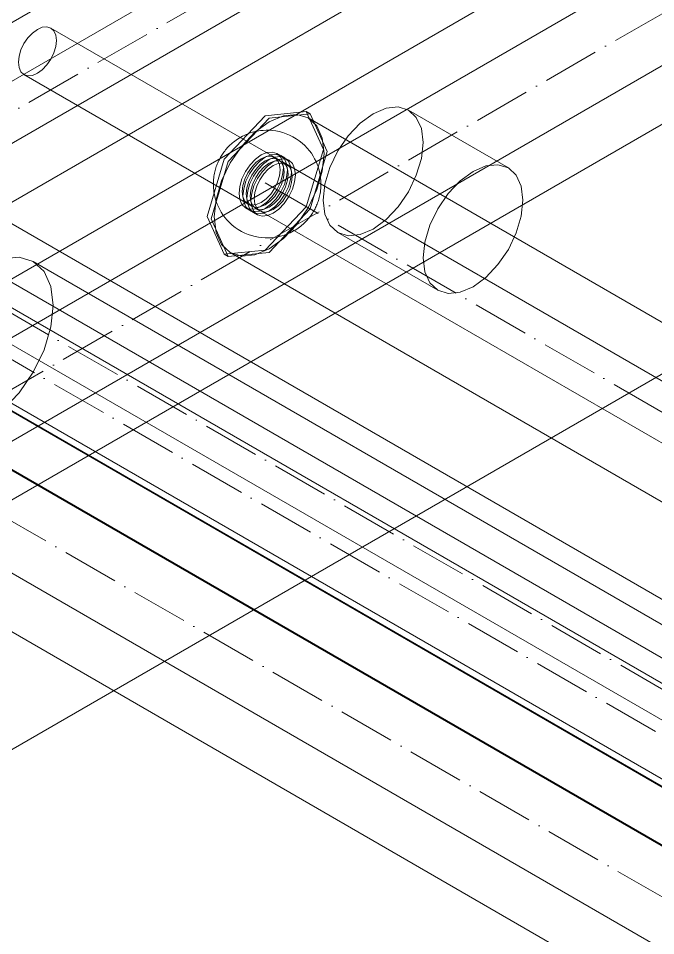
# Model space of a CAD drawing. Header units: millimetres. Extents: x -88595 to 880822, y -1054509 to -148035.
# Drawn here: x 389760.5 to 389873.3, y -326258.4 to -326096.2 of the extents above; entities that cross this region are included whole.
import ezdxf

# ---------------------------------------------------------------- set-up
doc = ezdxf.new("R2010")
doc.units = ezdxf.units.MM
doc.linetypes.add('$12$ADSK_Осевая', pattern=[14, 10, -2, 0, -2])
for name, color, linetype, lineweight in [('Изоляция', 7, 'Continuous', 18), ('Оборудование', 7, 'Continuous', 18), ('Трубопровод', 7, 'Continuous', 18), ('Трубопроводы', 7, 'Continuous', 18)]:
    doc.layers.add(name, color=color, linetype=linetype, lineweight=lineweight)

# ---------------------------------------------------------------- blocks, each defined once
blk = doc.blocks.new('$0$ADSK_Канальный блок кондиционера1 - AD242MJERAB-3267365-В_ОВ3_1')
at = {"layer": 'Оборудование'}
for p, q in [((18809.76, 6999.76), (18316.91, 6715.21)), ((18491.11, 6892.83), (18450.81, 6916.1)), ((18446.06, 6907.87), (18486.36, 6884.6)), ((18531.76, 6891.38), (18514.08, 6901.58)), ((18501.58, 6879.93), (18519.26, 6869.73))]:
    blk.add_line(p, q, dxfattribs=at)
for points in [[(18445.07, 6910.05, 0), (18445.19, 6911.12, 0), (18445.52, 6912.25, 0), (18446.06, 6913.36, 0), (18446.75, 6914.38, 0), (18447.56, 6915.23, 0), (18448.43, 6915.87, 0), (18449.3, 6916.24, 0), (18450.11, 6916.32, 0), (18450.81, 6916.1, 0), (18451.34, 6915.61, 0), (18451.68, 6914.86, 0), (18451.79, 6913.93, 0)], [(18451.79, 6913.93, 0), (18451.68, 6912.86, 0), (18451.34, 6911.73, 0), (18450.81, 6910.62, 0), (18450.11, 6909.6, 0), (18449.3, 6908.74, 0), (18448.43, 6908.11, 0), (18447.56, 6907.74, 0), (18446.75, 6907.66, 0), (18446.06, 6907.87, 0), (18445.52, 6908.37, 0), (18445.19, 6909.11, 0), (18445.07, 6910.05, 0)], [(18498.99, 6885.66, 0), (18499.29, 6888.47, 0), (18500.18, 6891.44, 0), (18501.58, 6894.37, 0), (18503.41, 6897.05, 0), (18505.54, 6899.3, 0), (18507.83, 6900.96, 0), (18510.12, 6901.94, 0), (18512.25, 6902.15, 0), (18514.08, 6901.58, 0), (18515.48, 6900.28, 0), (18516.37, 6898.33, 0), (18516.67, 6895.86, 0)], [(18516.67, 6895.86, 0), (18516.37, 6893.05, 0), (18515.48, 6890.07, 0), (18514.08, 6887.15, 0), (18512.25, 6884.47, 0), (18510.12, 6882.22, 0), (18507.83, 6880.55, 0), (18505.54, 6879.58, 0), (18503.41, 6879.37, 0), (18501.58, 6879.93, 0), (18500.18, 6881.24, 0), (18499.29, 6883.19, 0), (18498.99, 6885.66, 0)], [(18492.1, 6890.66, 0), (18491.98, 6891.59, 0), (18491.65, 6892.34, 0), (18491.11, 6892.83, 0), (18490.42, 6893.05, 0), (18489.61, 6892.97, 0), (18488.74, 6892.6, 0), (18487.87, 6891.96, 0), (18487.06, 6891.11, 0), (18486.36, 6890.09, 0), (18485.83, 6888.98, 0), (18485.49, 6887.85, 0), (18485.38, 6886.78, 0)], [(18534.35, 6885.66, 0), (18534.05, 6888.12, 0), (18533.16, 6890.07, 0), (18531.76, 6891.38, 0), (18529.93, 6891.94, 0), (18527.8, 6891.73, 0), (18525.51, 6890.76, 0), (18523.22, 6889.09, 0), (18521.09, 6886.84, 0), (18519.26, 6884.16, 0), (18517.85, 6881.24, 0), (18516.97, 6878.26, 0), (18516.67, 6875.45, 0)], [(18485.38, 6886.78, 0), (18485.49, 6885.84, 0), (18485.83, 6885.1, 0), (18486.36, 6884.6, 0), (18487.06, 6884.39, 0), (18487.87, 6884.47, 0), (18488.74, 6884.84, 0), (18489.61, 6885.47, 0), (18490.42, 6886.33, 0), (18491.11, 6887.35, 0), (18491.65, 6888.46, 0), (18491.98, 6889.59, 0), (18492.1, 6890.66, 0)], [(18516.67, 6875.45, 0), (18516.97, 6872.98, 0), (18517.85, 6871.03, 0), (18519.26, 6869.73, 0), (18521.09, 6869.16, 0), (18523.22, 6869.37, 0), (18525.51, 6870.35, 0), (18527.8, 6872.01, 0), (18529.93, 6874.27, 0), (18531.76, 6876.94, 0), (18533.16, 6879.87, 0), (18534.05, 6882.84, 0), (18534.35, 6885.66, 0)]]:
    blk.add_polyline3d(points, dxfattribs=at)
blk = doc.blocks.new('$0$ADSK_МедьПайка_Муфта редукционная - Муфта редукционная медная под пайку-3268008-В_ОВ3_1')
at = {"layer": 'Трубопроводы', "color": 190, "true_color": 0x8000ff}
for p, q in [((18491.11, 6892.83), (18490.41, 6893.24)), ((18491.51, 6893.52), (18490.81, 6893.93)), ((18492.21, 6893.14), (18491.49, 6893.54)), ((18492.53, 6892.02), (18491.83, 6892.43)), ((18492.93, 6892.72), (18492.23, 6893.12)), ((18489.45, 6888.31), (18488.74, 6888.72)), ((18485.26, 6884.32), (18485.96, 6883.91)), ((18485.66, 6885.01), (18486.36, 6884.6)), ((18485.94, 6883.92), (18486.65, 6883.51)), ((18486.67, 6883.49), (18487.37, 6883.09)), ((18487.07, 6884.19), (18487.77, 6883.78))]:
    blk.add_line(p, q, dxfattribs=at)
for points in [[(18498.61, 6888.51, 0), (18498.61, 6888.85, 0), (18498.59, 6889.2, 0), (18498.55, 6889.56, 0), (18498.5, 6889.94, 0), (18498.43, 6890.34, 0), (18498.35, 6890.75, 0), (18498.23, 6891.17, 0), (18498.09, 6891.61, 0), (18497.93, 6892.06, 0), (18497.73, 6892.52, 0), (18497.49, 6892.99, 0), (18497.22, 6893.47, 0), (18496.91, 6893.95, 0), (18496.56, 6894.42, 0), (18496.17, 6894.88, 0), (18495.73, 6895.33, 0), (18495.26, 6895.76, 0), (18494.75, 6896.17, 0), (18494.21, 6896.54, 0), (18493.64, 6896.88, 0), (18493.05, 6897.17, 0), (18492.45, 6897.42, 0), (18491.84, 6897.63, 0), (18491.23, 6897.79, 0), (18490.63, 6897.91, 0), (18490.04, 6897.99, 0), (18489.47, 6898.03, 0), (18488.92, 6898.03, 0), (18488.39, 6898.01, 0), (18487.88, 6897.96, 0), (18487.4, 6897.88, 0), (18486.94, 6897.79, 0), (18486.51, 6897.68, 0), (18486.11, 6897.55, 0), (18485.72, 6897.42, 0), (18485.36, 6897.27, 0), (18485.03, 6897.12, 0), (18484.71, 6896.96, 0), (18484.41, 6896.8, 0), (18484.13, 6896.64, 0), (18483.86, 6896.47, 0), (18483.61, 6896.3, 0), (18483.37, 6896.13, 0), (18483.15, 6895.95, 0), (18482.94, 6895.78, 0), (18482.74, 6895.6, 0), (18482.55, 6895.43, 0), (18482.37, 6895.25, 0), (18482.19, 6895.08, 0), (18482.03, 6894.9, 0), (18481.87, 6894.72, 0), (18481.72, 6894.54, 0), (18481.58, 6894.36, 0), (18481.44, 6894.18, 0), (18481.31, 6894, 0), (18481.19, 6893.82, 0), (18481.06, 6893.63, 0), (18480.95, 6893.44, 0), (18480.84, 6893.26, 0), (18480.73, 6893.06, 0), (18480.63, 6892.87, 0), (18480.53, 6892.67, 0), (18480.43, 6892.47, 0), (18480.34, 6892.26, 0), (18480.25, 6892.05, 0), (18480.17, 6891.84, 0), (18480.09, 6891.62, 0), (18480.02, 6891.39, 0), (18479.95, 6891.16, 0), (18479.88, 6890.92, 0), (18479.82, 6890.67, 0), (18479.76, 6890.42, 0), (18479.71, 6890.16, 0), (18479.67, 6889.89, 0), (18479.63, 6889.6, 0), (18479.6, 6889.31, 0), (18479.58, 6889.01, 0), (18479.57, 6888.69, 0), (18479.57, 6888.51, 0)], [(18484.11, 6886.86, 0), (18484.24, 6888.11, 0), (18484.63, 6889.43, 0), (18485.26, 6890.73, 0), (18486.07, 6891.92, 0), (18487.02, 6892.92, 0), (18488.03, 6893.66, 0), (18489.05, 6894.09, 0), (18489.99, 6894.18, 0), (18490.81, 6893.93, 0), (18491.43, 6893.35, 0), (18491.82, 6892.49, 0), (18491.96, 6891.39, 0)], [(18491.39, 6891.06, 0), (18491.28, 6892, 0), (18490.94, 6892.74, 0), (18490.41, 6893.24, 0), (18489.71, 6893.45, 0), (18488.9, 6893.37, 0), (18488.03, 6893, 0), (18487.16, 6892.37, 0), (18486.35, 6891.51, 0), (18485.66, 6890.5, 0), (18485.12, 6889.39, 0), (18484.79, 6888.26, 0), (18484.67, 6887.19, 0)], [(18484.81, 6886.45, 0), (18484.95, 6887.7, 0), (18485.34, 6889.02, 0), (18485.96, 6890.32, 0), (18486.78, 6891.51, 0), (18487.72, 6892.51, 0), (18488.74, 6893.25, 0), (18489.75, 6893.68, 0), (18490.7, 6893.77, 0), (18491.51, 6893.52, 0), (18492.14, 6892.95, 0), (18492.53, 6892.08, 0), (18492.66, 6890.98, 0)], [(18492.66, 6890.98, 0), (18492.53, 6892.08, 0), (18492.14, 6892.95, 0), (18491.51, 6893.52, 0), (18490.7, 6893.77, 0), (18489.75, 6893.68, 0), (18488.74, 6893.25, 0), (18487.72, 6892.51, 0), (18486.78, 6891.51, 0), (18485.96, 6890.32, 0), (18485.34, 6889.02, 0), (18484.95, 6887.7, 0), (18484.81, 6886.45, 0)], [(18493.38, 6890.58, 0), (18493.24, 6891.68, 0), (18492.85, 6892.54, 0), (18492.23, 6893.12, 0), (18491.41, 6893.38, 0), (18490.46, 6893.28, 0), (18489.45, 6892.85, 0), (18488.43, 6892.11, 0), (18487.48, 6891.11, 0), (18486.67, 6889.91, 0), (18486.04, 6888.61, 0), (18485.65, 6887.29, 0), (18485.51, 6886.04, 0)], [(18485.51, 6886.04, 0), (18485.65, 6887.29, 0), (18486.04, 6888.61, 0), (18486.67, 6889.91, 0), (18487.48, 6891.11, 0), (18488.43, 6892.11, 0), (18489.45, 6892.85, 0), (18490.46, 6893.28, 0), (18491.41, 6893.38, 0), (18492.23, 6893.12, 0), (18492.85, 6892.54, 0), (18493.24, 6891.68, 0), (18493.38, 6890.58, 0)], [(18485.38, 6886.78, 0), (18485.49, 6887.85, 0), (18485.83, 6888.98, 0), (18486.36, 6890.09, 0), (18487.06, 6891.11, 0), (18487.87, 6891.96, 0), (18488.74, 6892.6, 0), (18489.61, 6892.97, 0), (18490.42, 6893.05, 0), (18491.11, 6892.83, 0), (18491.65, 6892.34, 0), (18491.98, 6891.59, 0), (18492.1, 6890.66, 0)], [(18492.81, 6890.25, 0), (18492.7, 6891.19, 0), (18492.36, 6891.94, 0), (18491.83, 6892.43, 0), (18491.13, 6892.65, 0), (18490.32, 6892.57, 0), (18489.45, 6892.2, 0), (18488.57, 6891.56, 0), (18487.76, 6890.7, 0), (18487.07, 6889.68, 0), (18486.53, 6888.57, 0), (18486.19, 6887.44, 0), (18486.08, 6886.37, 0)], [(18494.08, 6890.17, 0), (18493.95, 6891.27, 0), (18493.56, 6892.14, 0), (18492.93, 6892.72, 0), (18492.12, 6892.97, 0), (18491.17, 6892.87, 0), (18490.15, 6892.44, 0), (18489.13, 6891.7, 0), (18488.19, 6890.7, 0), (18487.37, 6889.51, 0), (18486.75, 6888.2, 0), (18486.35, 6886.88, 0), (18486.22, 6885.63, 0)], [(18486.79, 6885.96, 0), (18486.9, 6887.03, 0), (18487.24, 6888.16, 0), (18487.77, 6889.27, 0), (18488.47, 6890.3, 0), (18489.28, 6891.15, 0), (18490.15, 6891.79, 0), (18491.02, 6892.16, 0), (18491.84, 6892.24, 0), (18492.53, 6892.02, 0), (18493.07, 6891.53, 0), (18493.4, 6890.78, 0), (18493.52, 6889.84, 0)], [(18491.96, 6891.39, 0), (18491.82, 6890.14, 0), (18491.43, 6888.82, 0), (18490.81, 6887.52, 0), (18489.99, 6886.33, 0), (18489.05, 6885.33, 0), (18488.03, 6884.59, 0), (18487.02, 6884.16, 0), (18486.07, 6884.07, 0), (18485.26, 6884.32, 0), (18484.63, 6884.9, 0), (18484.24, 6885.76, 0), (18484.11, 6886.86, 0)], [(18484.67, 6887.19, 0), (18484.79, 6886.25, 0), (18485.12, 6885.51, 0), (18485.66, 6885.01, 0), (18486.35, 6884.8, 0), (18487.16, 6884.88, 0), (18488.03, 6885.25, 0), (18488.9, 6885.88, 0), (18489.71, 6886.74, 0), (18490.41, 6887.75, 0), (18490.94, 6888.87, 0), (18491.28, 6889.99, 0), (18491.39, 6891.06, 0)], [(18492.66, 6890.98, 0), (18492.53, 6889.73, 0), (18492.14, 6888.41, 0), (18491.51, 6887.12, 0), (18490.7, 6885.93, 0), (18489.75, 6884.93, 0), (18488.74, 6884.19, 0), (18487.72, 6883.75, 0), (18486.78, 6883.66, 0), (18485.96, 6883.91, 0), (18485.34, 6884.49, 0), (18484.95, 6885.36, 0), (18484.81, 6886.45, 0)], [(18484.81, 6886.45, 0), (18484.95, 6885.36, 0), (18485.34, 6884.49, 0), (18485.96, 6883.91, 0), (18486.78, 6883.66, 0), (18487.72, 6883.75, 0), (18488.74, 6884.19, 0), (18489.75, 6884.93, 0), (18490.7, 6885.93, 0), (18491.51, 6887.12, 0), (18492.14, 6888.41, 0), (18492.53, 6889.73, 0), (18492.66, 6890.98, 0)], [(18492.1, 6890.66, 0), (18491.98, 6889.59, 0), (18491.65, 6888.46, 0), (18491.11, 6887.35, 0), (18490.42, 6886.33, 0), (18489.61, 6885.47, 0), (18488.74, 6884.84, 0), (18487.87, 6884.47, 0), (18487.06, 6884.39, 0), (18486.36, 6884.6, 0), (18485.83, 6885.1, 0), (18485.49, 6885.84, 0), (18485.38, 6886.78, 0)], [(18485.51, 6886.04, 0), (18485.65, 6884.94, 0), (18486.04, 6884.07, 0), (18486.67, 6883.49, 0), (18487.48, 6883.24, 0), (18488.43, 6883.34, 0), (18489.45, 6883.77, 0), (18490.46, 6884.51, 0), (18491.41, 6885.51, 0), (18492.23, 6886.7, 0), (18492.85, 6888.01, 0), (18493.24, 6889.33, 0), (18493.38, 6890.58, 0)], [(18493.38, 6890.58, 0), (18493.24, 6889.33, 0), (18492.85, 6888.01, 0), (18492.23, 6886.7, 0), (18491.41, 6885.51, 0), (18490.46, 6884.51, 0), (18489.45, 6883.77, 0), (18488.43, 6883.34, 0), (18487.48, 6883.24, 0), (18486.67, 6883.49, 0), (18486.04, 6884.07, 0), (18485.65, 6884.94, 0), (18485.51, 6886.04, 0)], [(18486.08, 6886.37, 0), (18486.19, 6885.43, 0), (18486.53, 6884.68, 0), (18487.07, 6884.19, 0), (18487.76, 6883.97, 0), (18488.57, 6884.05, 0), (18489.45, 6884.42, 0), (18490.32, 6885.06, 0), (18491.13, 6885.91, 0), (18491.83, 6886.94, 0), (18492.36, 6888.05, 0), (18492.7, 6889.18, 0), (18492.81, 6890.25, 0)], [(18486.22, 6885.63, 0), (18486.35, 6884.53, 0), (18486.75, 6883.67, 0), (18487.37, 6883.09, 0), (18488.19, 6882.83, 0), (18489.13, 6882.93, 0), (18490.15, 6883.36, 0), (18491.17, 6884.1, 0), (18492.12, 6885.1, 0), (18492.93, 6886.3, 0), (18493.56, 6887.6, 0), (18493.95, 6888.92, 0), (18494.08, 6890.17, 0)], [(18479.57, 6888.51, 0), (18479.58, 6888.18, 0), (18479.6, 6887.83, 0), (18479.63, 6887.46, 0), (18479.68, 6887.08, 0), (18479.75, 6886.69, 0), (18479.84, 6886.28, 0), (18479.95, 6885.85, 0), (18480.09, 6885.42, 0), (18480.26, 6884.97, 0), (18480.46, 6884.5, 0), (18480.69, 6884.03, 0), (18480.96, 6883.56, 0), (18481.27, 6883.08, 0), (18481.62, 6882.61, 0), (18482.02, 6882.14, 0), (18482.45, 6881.69, 0), (18482.92, 6881.26, 0), (18483.43, 6880.86, 0), (18483.97, 6880.49, 0), (18484.54, 6880.15, 0), (18485.13, 6879.86, 0), (18485.73, 6879.61, 0), (18486.34, 6879.4, 0), (18486.95, 6879.24, 0), (18487.55, 6879.12, 0), (18488.14, 6879.04, 0), (18488.71, 6879, 0), (18489.27, 6878.99, 0), (18489.8, 6879.02, 0), (18490.3, 6879.07, 0), (18490.79, 6879.15, 0), (18491.24, 6879.24, 0), (18491.67, 6879.35, 0), (18492.08, 6879.47, 0), (18492.46, 6879.61, 0), (18492.82, 6879.75, 0), (18493.16, 6879.9, 0), (18493.47, 6880.06, 0), (18493.77, 6880.22, 0), (18494.06, 6880.39, 0), (18494.32, 6880.56, 0), (18494.57, 6880.73, 0), (18494.81, 6880.9, 0), (18495.03, 6881.07, 0), (18495.24, 6881.25, 0), (18495.44, 6881.42, 0), (18495.63, 6881.6, 0), (18495.82, 6881.77, 0), (18495.99, 6881.95, 0), (18496.15, 6882.13, 0), (18496.31, 6882.31, 0), (18496.46, 6882.48, 0), (18496.6, 6882.66, 0), (18496.74, 6882.84, 0), (18496.87, 6883.03, 0), (18497, 6883.21, 0), (18497.12, 6883.39, 0), (18497.23, 6883.58, 0), (18497.35, 6883.77, 0), (18497.45, 6883.96, 0), (18497.56, 6884.16, 0), (18497.66, 6884.36, 0), (18497.75, 6884.56, 0), (18497.84, 6884.76, 0), (18497.93, 6884.97, 0), (18498.01, 6885.19, 0), (18498.09, 6885.41, 0), (18498.17, 6885.63, 0), (18498.24, 6885.87, 0), (18498.3, 6886.11, 0), (18498.36, 6886.35, 0), (18498.42, 6886.61, 0), (18498.47, 6886.87, 0), (18498.51, 6887.14, 0), (18498.55, 6887.42, 0), (18498.58, 6887.72, 0), (18498.6, 6888.02, 0), (18498.61, 6888.34, 0), (18498.61, 6888.51, 0)], [(18493.52, 6889.84, 0), (18493.4, 6888.77, 0), (18493.07, 6887.64, 0), (18492.53, 6886.53, 0), (18491.84, 6885.51, 0), (18491.02, 6884.65, 0), (18490.15, 6884.01, 0), (18489.28, 6883.64, 0), (18488.47, 6883.56, 0), (18487.77, 6883.78, 0), (18487.24, 6884.27, 0), (18486.9, 6885.02, 0), (18486.79, 6885.96, 0)]]:
    blk.add_polyline3d(points, dxfattribs=at)

msp = doc.modelspace()

# ---------------------------------------------------------------- linework, layer by layer
at = {"layer": 'Изоляция', "color": 190, "true_color": 0x8000ff}
for p, q in [((389996.18, -325960.19), (389728.56, -326114.7)), ((389742.32, -326138.53), (390009.94, -325984.03)), ((389812.2, -326113.09), (389811.49, -326112.68)), ((390009.94, -326228.17), (389811.8, -326113.78)), ((393961.25, -328558.45), (389742.32, -326122.65)), ((389796.94, -326137.89), (389797.65, -326138.29)), ((389798.04, -326137.61), (389996.18, -326252)), ((389725.92, -326144.96), (393947.49, -328582.28))]:
    msp.add_line(p, q, dxfattribs=at)
at = {"layer": 'Изоляция', "color": 134, "true_color": 0x00a6a6}
for p, q in [((389976.27, -326017), (389739.17, -326153.9)), ((389756.11, -326183.24), (389993.21, -326046.34)), ((389993.21, -326272), (389763.19, -326139.19)), ((393962.21, -328592.07), (389756.11, -326163.68)), ((389746.25, -326168.53), (389976.27, -326301.34)), ((389736.35, -326191.39), (393945.27, -328621.41))]:
    msp.add_line(p, q, dxfattribs=at)
at = {"layer": 'Изоляция', "color": 190, "true_color": 0x8000ff}
for points in [[(389804.22, -326113.41, 0), (389811.49, -326112.68, 0), (389814.51, -326119.35, 0)], [(389793.93, -326131.23, 0), (389796.94, -326121.09, 0), (389804.22, -326113.41, 0)], [(389804.92, -326113.81, 0), (389797.65, -326121.49, 0), (389794.64, -326131.63, 0)], [(389795.19, -326131.31, 0), (389795.53, -326128.21, 0), (389796.5, -326124.94, 0), (389798.04, -326121.72, 0), (389800.06, -326118.77, 0), (389802.41, -326116.3, 0), (389804.92, -326114.46, 0)], [(389815.21, -326119.75, 0), (389812.2, -326113.09, 0), (389804.92, -326113.81, 0)], [(389804.92, -326114.46, 0), (389807.44, -326113.39, 0), (389809.79, -326113.16, 0), (389811.8, -326113.78, 0), (389813.35, -326115.21, 0), (389814.32, -326117.36, 0), (389814.65, -326120.08, 0)], [(389814.51, -326119.35, 0), (389811.49, -326129.49, 0), (389804.22, -326137.17, 0)], [(389804.92, -326137.57, 0), (389812.2, -326129.89, 0), (389815.21, -326119.75, 0)], [(389814.65, -326120.08, 0), (389814.32, -326123.18, 0), (389813.35, -326126.45, 0), (389811.8, -326129.67, 0), (389809.79, -326132.61, 0), (389807.44, -326135.09, 0), (389804.92, -326136.93, 0)], [(389804.22, -326137.17, 0), (389796.94, -326137.89, 0), (389793.93, -326131.23, 0)], [(389794.64, -326131.63, 0), (389797.65, -326138.29, 0), (389804.92, -326137.57, 0)], [(389804.92, -326136.93, 0), (389802.41, -326138, 0), (389800.06, -326138.23, 0), (389798.04, -326137.61, 0), (389796.5, -326136.18, 0), (389795.53, -326134.03, 0), (389795.19, -326131.31, 0)]]:
    msp.add_polyline3d(points, dxfattribs=at)
at = {"layer": 'Изоляция', "color": 134, "true_color": 0x00a6a6}
for points in [[(389754.72, -326140.03, 0), (389757.82, -326138.71, 0), (389760.71, -326138.43, 0), (389763.19, -326139.19, 0), (389765.09, -326140.96, 0), (389766.29, -326143.6, 0), (389766.7, -326146.95, 0)], [(389766.7, -326146.95, 0), (389766.29, -326150.76, 0), (389765.09, -326154.79, 0), (389763.19, -326158.75, 0), (389760.71, -326162.38, 0), (389757.82, -326165.43, 0), (389754.72, -326167.69, 0)]]:
    msp.add_polyline3d(points, dxfattribs=at)
at = {"layer": 'Трубопровод', "color": 190, "true_color": 0x8000ff}
for p, q in [((390000.68, -325967.99), (389730.42, -326124.02)), ((389735.18, -326132.26), (390005.44, -325976.23)), ((390005.44, -326235.96), (389807.3, -326121.57)), ((393956.75, -328566.24), (389735.18, -326128.92)), ((389802.54, -326129.82), (390000.68, -326244.21)), ((389730.42, -326137.16), (393951.99, -328574.49))]:
    msp.add_line(p, q, dxfattribs=at)
at = {"layer": 'Трубопровод', "color": 190, "linetype": '$12$ADSK_Осевая', "true_color": 0x8000ff}
for p, q in [((390003.06, -325972.11), (389732.8, -326128.14)), ((390003.06, -325972.11), (389732.8, -326128.14)), ((389804.92, -326125.69), (390003.06, -326240.09)), ((389804.92, -326125.69), (390003.06, -326240.09)), ((389732.8, -326133.04), (393954.37, -328570.36)), ((389732.8, -326133.04), (393954.37, -328570.36))]:
    msp.add_line(p, q, dxfattribs=at)
at = {"layer": 'Трубопровод', "color": 134, "true_color": 0x00a6a6}
for p, q in [((389980.77, -326024.8), (389741.56, -326162.91)), ((389749.5, -326176.66), (389988.71, -326038.55)), ((389988.71, -326279.79), (389758.69, -326146.99)), ((389750.75, -326160.74), (389980.77, -326293.54)), ((393957.71, -328599.86), (389748.79, -326169.85)), ((389740.85, -326183.6), (393949.77, -328613.61))]:
    msp.add_line(p, q, dxfattribs=at)
at = {"layer": 'Трубопровод', "color": 134, "linetype": '$12$ADSK_Осевая', "true_color": 0x00a6a6}
for p, q in [((389984.74, -326031.67), (389745.53, -326169.78)), ((389984.74, -326031.67), (389745.53, -326169.78)), ((389754.72, -326153.86), (389984.74, -326286.67)), ((389754.72, -326153.86), (389984.74, -326286.67)), ((393953.74, -328606.74), (389744.82, -326176.72)), ((393953.74, -328606.74), (389744.82, -326176.72))]:
    msp.add_line(p, q, dxfattribs=at)
at = {"layer": 'Трубопровод', "color": 190, "true_color": 0x8000ff}
for points in [[(389801.56, -326127.64, 0), (389801.67, -326126.57, 0), (389802.01, -326125.43, 0), (389802.54, -326124.32, 0), (389803.24, -326123.3, 0), (389804.05, -326122.44, 0), (389804.92, -326121.81, 0)], [(389804.92, -326121.81, 0), (389805.79, -326121.44, 0), (389806.61, -326121.36, 0), (389807.3, -326121.57, 0), (389807.84, -326122.07, 0), (389808.17, -326122.81, 0), (389808.29, -326123.75, 0)], [(389808.29, -326123.75, 0), (389808.17, -326124.82, 0), (389807.84, -326125.95, 0), (389807.3, -326127.07, 0), (389806.61, -326128.09, 0), (389805.79, -326128.95, 0), (389804.92, -326129.58, 0)], [(389804.92, -326129.58, 0), (389804.05, -326129.95, 0), (389803.24, -326130.03, 0), (389802.54, -326129.82, 0), (389802.01, -326129.32, 0), (389801.67, -326128.58, 0), (389801.56, -326127.64, 0)]]:
    msp.add_polyline3d(points, dxfattribs=at)

# ---------------------------------------------------------------- block references
at = {"layer": 'Оборудование'}
msp.add_blockref('$0$ADSK_Канальный блок кондиционера1 - AD242MJERAB-3267365-В_ОВ3_1', (371315.48, -333014), dxfattribs=at)
at = {"layer": 'Трубопроводы', "color": 190, "true_color": 0x8000ff}
msp.add_blockref('$0$ADSK_МедьПайка_Муфта редукционная - Муфта редукционная медная под пайку-3268008-В_ОВ3_1', (371315.48, -333014), dxfattribs=at)

doc.saveas('drawing.dxf')
